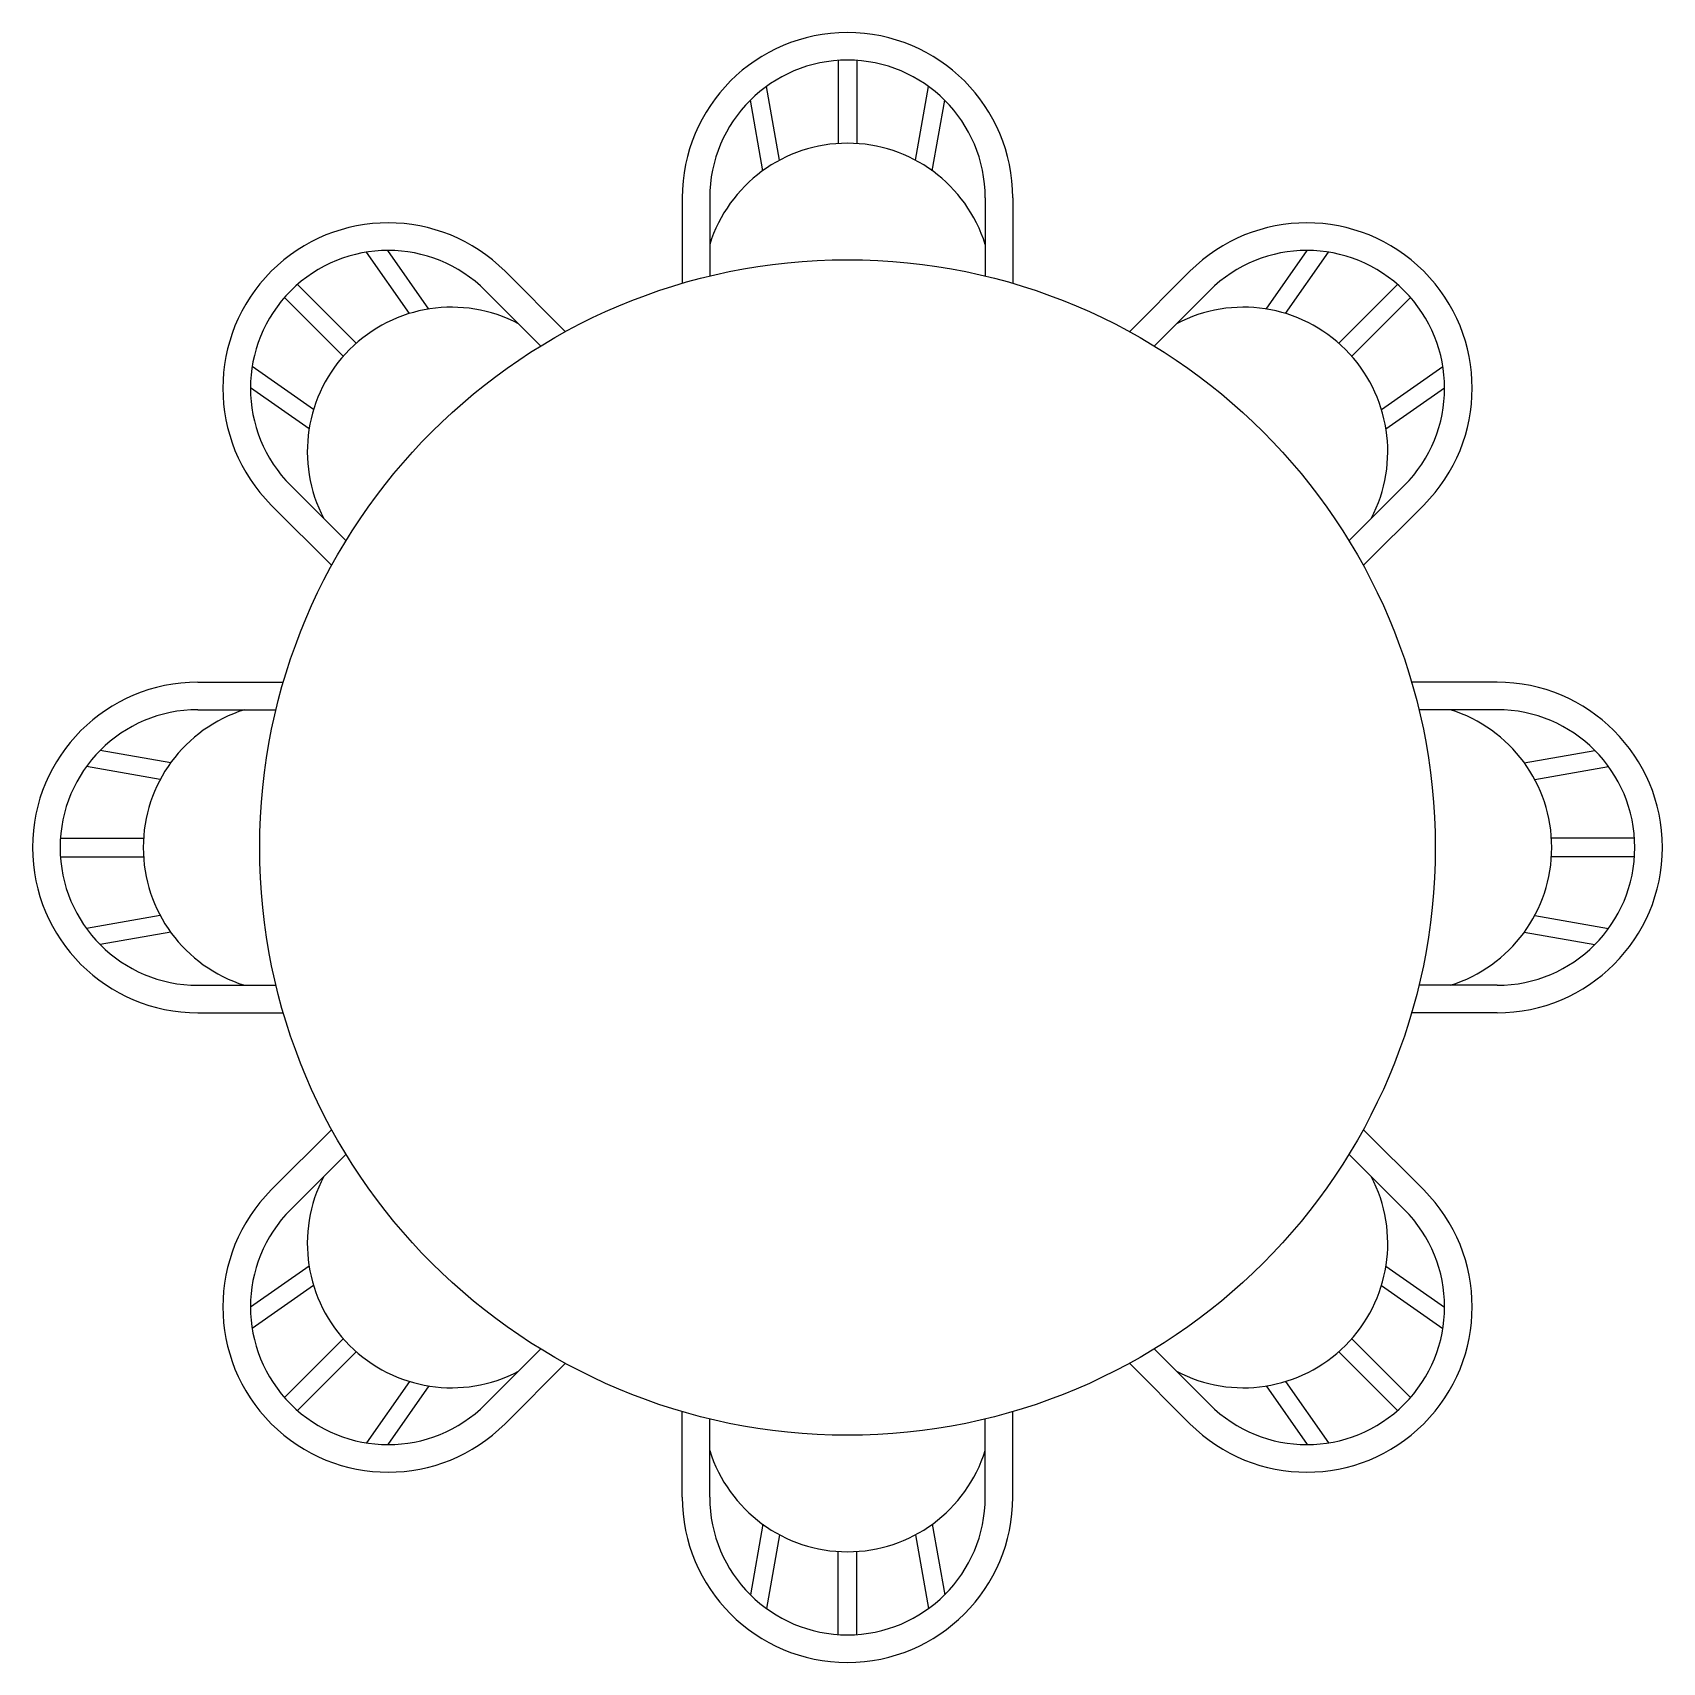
# Model space of a CAD drawing. Header units: millimetres. Extents: x -921.98 to -919.76, y 2583.04 to 2585.25.
import ezdxf

# ---------------------------------------------------------------- set-up
doc = ezdxf.new("R2010")
doc.units = ezdxf.units.MM
doc.header["$LTSCALE"] = 10
doc.layers.add('Móveis_mesas', color=2, linetype='Continuous')

msp = doc.modelspace()

# ---------------------------------------------------------------- linework, layer by layer
at = {"layer": 'Móveis_mesas', "color": 1}
for p, q in [((-920.8823, 2585.2163), (-920.8823, 2585.1032)), ((-920.8823, 2585.2163), (-920.8823, 2585.1032)), ((-920.8573, 2585.2163), (-920.8573, 2585.1032)), ((-920.8573, 2585.2163), (-920.8573, 2585.1032)), ((-920.9622, 2585.0804), (-920.9799, 2585.1809)), ((-920.9622, 2585.0804), (-920.9799, 2585.1809)), ((-920.7773, 2585.0804), (-920.7596, 2585.1809)), ((-920.7773, 2585.0804), (-920.7596, 2585.1809)), ((-920.9851, 2585.0661), (-921.002, 2585.1621)), ((-920.9851, 2585.0661), (-921.002, 2585.1621)), ((-920.7545, 2585.0661), (-920.7375, 2585.1621)), ((-920.7545, 2585.0661), (-920.7375, 2585.1621)), ((-921.0573, 2585.0292), (-921.0573, 2584.9228)), ((-921.0573, 2585.0292), (-921.0573, 2584.9228)), ((-920.6823, 2585.0292), (-920.6823, 2584.9228)), ((-921.4658, 2584.8719), (-921.5243, 2584.9554)), ((-921.4658, 2584.8719), (-921.5243, 2584.9554)), ((-921.4395, 2584.8779), (-921.4954, 2584.9577)), ((-921.4395, 2584.8779), (-921.4954, 2584.9577)), ((-920.3, 2584.8779), (-920.2441, 2584.9577)), ((-920.3, 2584.8779), (-920.2441, 2584.9577)), ((-920.2737, 2584.8719), (-920.2152, 2584.9554)), ((-920.2737, 2584.8719), (-920.2152, 2584.9554)), ((-921.6184, 2584.9114), (-921.5384, 2584.8314)), ((-921.6184, 2584.9114), (-921.5384, 2584.8314)), ((-921.3623, 2584.9028), (-921.2871, 2584.8276)), ((-920.3772, 2584.9028), (-920.4524, 2584.8276)), ((-920.3772, 2584.9028), (-920.4524, 2584.8276)), ((-920.1212, 2584.9114), (-920.2012, 2584.8314)), ((-920.1212, 2584.9114), (-920.2012, 2584.8314)), ((-921.636, 2584.8937), (-921.5561, 2584.8137)), ((-921.636, 2584.8937), (-921.5561, 2584.8137)), ((-920.1035, 2584.8937), (-920.1835, 2584.8137)), ((-920.1035, 2584.8937), (-920.1835, 2584.8137)), ((-921.5965, 2584.7411), (-921.6801, 2584.7996)), ((-921.5965, 2584.7411), (-921.6801, 2584.7996)), ((-920.143, 2584.7411), (-920.0595, 2584.7996)), ((-920.143, 2584.7411), (-920.0595, 2584.7996)), ((-921.6026, 2584.7148), (-921.6824, 2584.7707)), ((-921.6026, 2584.7148), (-921.6824, 2584.7707)), ((-920.137, 2584.7148), (-920.0571, 2584.7707)), ((-920.137, 2584.7148), (-920.0571, 2584.7707)), ((-921.6275, 2584.6376), (-921.5523, 2584.5624)), ((-921.6275, 2584.6376), (-921.5523, 2584.5624)), ((-920.1121, 2584.6376), (-920.1873, 2584.5624)), ((-921.7539, 2584.3326), (-921.6475, 2584.3326)), ((-919.9857, 2584.3326), (-920.0921, 2584.3326)), ((-919.9857, 2584.3326), (-920.0921, 2584.3326)), ((-921.7908, 2584.2604), (-921.8868, 2584.2773)), ((-921.7908, 2584.2604), (-921.8868, 2584.2773)), ((-919.9487, 2584.2604), (-919.8528, 2584.2773)), ((-919.9487, 2584.2604), (-919.8528, 2584.2773)), ((-921.8051, 2584.2375), (-921.9056, 2584.2552)), ((-921.8051, 2584.2375), (-921.9056, 2584.2552)), ((-919.9344, 2584.2375), (-919.834, 2584.2552)), ((-919.9344, 2584.2375), (-919.834, 2584.2552)), ((-921.9409, 2584.1576), (-921.8278, 2584.1576)), ((-921.9409, 2584.1576), (-921.8278, 2584.1576)), ((-919.7986, 2584.1576), (-919.9117, 2584.1576)), ((-919.7986, 2584.1576), (-919.9117, 2584.1576)), ((-921.9409, 2584.1326), (-921.8278, 2584.1326)), ((-921.9409, 2584.1326), (-921.8278, 2584.1326)), ((-919.7986, 2584.1326), (-919.9117, 2584.1326)), ((-919.7986, 2584.1326), (-919.9117, 2584.1326)), ((-921.8051, 2584.0526), (-921.9056, 2584.0349)), ((-921.8051, 2584.0526), (-921.9056, 2584.0349)), ((-919.9344, 2584.0526), (-919.834, 2584.0349)), ((-919.9344, 2584.0526), (-919.834, 2584.0349)), ((-921.7908, 2584.0298), (-921.8868, 2584.0129)), ((-921.7908, 2584.0298), (-921.8868, 2584.0129)), ((-919.9487, 2584.0298), (-919.8528, 2584.0129)), ((-919.9487, 2584.0298), (-919.8528, 2584.0129)), ((-921.7539, 2583.9576), (-921.6475, 2583.9576)), ((-921.7539, 2583.9576), (-921.6475, 2583.9576)), ((-919.9857, 2583.9576), (-920.0921, 2583.9576)), ((-921.6275, 2583.6525), (-921.5523, 2583.7277)), ((-920.1121, 2583.6525), (-920.1873, 2583.7277)), ((-920.1121, 2583.6525), (-920.1873, 2583.7277)), ((-921.6026, 2583.5753), (-921.6824, 2583.5194)), ((-921.6026, 2583.5753), (-921.6824, 2583.5194)), ((-920.137, 2583.5753), (-920.0571, 2583.5194)), ((-920.137, 2583.5753), (-920.0571, 2583.5194)), ((-921.5965, 2583.5491), (-921.6801, 2583.4906)), ((-921.5965, 2583.5491), (-921.6801, 2583.4906)), ((-920.143, 2583.5491), (-920.0595, 2583.4906)), ((-920.143, 2583.5491), (-920.0595, 2583.4906)), ((-921.636, 2583.3965), (-921.5561, 2583.4765)), ((-921.636, 2583.3965), (-921.5561, 2583.4765)), ((-921.6184, 2583.3788), (-921.5384, 2583.4588)), ((-921.6184, 2583.3788), (-921.5384, 2583.4588)), ((-921.3623, 2583.3874), (-921.2871, 2583.4626)), ((-921.3623, 2583.3874), (-921.2871, 2583.4626)), ((-920.3772, 2583.3874), (-920.4524, 2583.4626)), ((-920.1212, 2583.3788), (-920.2012, 2583.4588)), ((-920.1212, 2583.3788), (-920.2012, 2583.4588)), ((-920.1035, 2583.3965), (-920.1835, 2583.4765)), ((-920.1035, 2583.3965), (-920.1835, 2583.4765)), ((-921.4658, 2583.4183), (-921.5243, 2583.3348)), ((-921.4658, 2583.4183), (-921.5243, 2583.3348)), ((-921.4395, 2583.4123), (-921.4954, 2583.3324)), ((-921.4395, 2583.4123), (-921.4954, 2583.3324)), ((-920.3, 2583.4123), (-920.2441, 2583.3324)), ((-920.3, 2583.4123), (-920.2441, 2583.3324)), ((-920.2737, 2583.4183), (-920.2152, 2583.3348)), ((-920.2737, 2583.4183), (-920.2152, 2583.3348)), ((-921.0573, 2583.261), (-921.0573, 2583.3674)), ((-920.6823, 2583.261), (-920.6823, 2583.3674)), ((-920.6823, 2583.261), (-920.6823, 2583.3674)), ((-920.9851, 2583.224), (-921.002, 2583.1281)), ((-920.9851, 2583.224), (-921.002, 2583.1281)), ((-920.7545, 2583.224), (-920.7375, 2583.1281)), ((-920.7545, 2583.224), (-920.7375, 2583.1281)), ((-920.9622, 2583.2097), (-920.9799, 2583.1093)), ((-920.9622, 2583.2097), (-920.9799, 2583.1093)), ((-920.7773, 2583.2097), (-920.7596, 2583.1093)), ((-920.7773, 2583.2097), (-920.7596, 2583.1093)), ((-920.8823, 2583.0739), (-920.8823, 2583.187)), ((-920.8823, 2583.0739), (-920.8823, 2583.187)), ((-920.8573, 2583.0739), (-920.8573, 2583.187)), ((-920.8573, 2583.0739), (-920.8573, 2583.187))]:
    msp.add_line(p, q, dxfattribs=at)
at = {"layer": 'Móveis_mesas'}
for p, q in [((-921.0948, 2585.0292), (-921.0948, 2584.9128)), ((-920.6448, 2585.0292), (-920.6448, 2584.9128)), ((-921.3358, 2584.9293), (-921.2535, 2584.847)), ((-920.4037, 2584.9293), (-920.486, 2584.847)), ((-921.654, 2584.6111), (-921.5717, 2584.5288)), ((-920.0855, 2584.6111), (-920.1678, 2584.5288)), ((-921.7539, 2584.3701), (-921.6375, 2584.3701)), ((-919.9857, 2584.3701), (-920.1021, 2584.3701)), ((-921.7539, 2583.9201), (-921.6375, 2583.9201)), ((-919.9857, 2583.9201), (-920.1021, 2583.9201)), ((-921.654, 2583.679), (-921.5717, 2583.7613)), ((-920.0855, 2583.679), (-920.1678, 2583.7613)), ((-921.3358, 2583.3608), (-921.2535, 2583.4431)), ((-920.4037, 2583.3608), (-920.486, 2583.4431)), ((-921.0948, 2583.261), (-921.0948, 2583.3774)), ((-920.6448, 2583.261), (-920.6448, 2583.3774))]:
    msp.add_line(p, q, dxfattribs=at)
msp.add_circle((-920.8698, 2584.1451), 0.8, dxfattribs=at)
for centre, start, end in [((-920.8698, 2585.0292), 0, 180), ((-920.8698, 2585.0292), 0, 180), ((-921.4949, 2584.7702), 45, 225), ((-921.4949, 2584.7702), 45, 225), ((-920.2446, 2584.7702), 315, 135), ((-920.2446, 2584.7702), 315, 135), ((-921.7539, 2584.1451), 90, 270), ((-921.7539, 2584.1451), 90, 270), ((-919.9857, 2584.1451), 270, 90), ((-919.9857, 2584.1451), 270, 90), ((-921.4949, 2583.5199), 135, 315), ((-921.4949, 2583.5199), 135, 315), ((-920.2446, 2583.5199), 225, 45), ((-920.2446, 2583.5199), 225, 45), ((-920.8698, 2583.261), 180, 0), ((-920.8698, 2583.261), 180, 0)]:
    msp.add_arc(centre, 0.225, start, end, dxfattribs=at)
at = {"layer": 'Móveis_mesas', "color": 1}
for centre, radius, start, end in [((-920.8698, 2585.0292), 0.1875, 0, 180), ((-920.8698, 2585.0292), 0.1875, 0, 180), ((-920.8698, 2584.9072), 0.1964, 17.3128, 162.6872), ((-920.8698, 2584.9072), 0.1964, 17.3128, 162.6872), ((-921.4949, 2584.7702), 0.1875, 45, 225), ((-921.4949, 2584.7702), 0.1875, 45, 225), ((-920.2446, 2584.7702), 0.1875, 315, 135), ((-920.2446, 2584.7702), 0.1875, 315, 135), ((-921.4086, 2584.684), 0.1964, 62.3128, 207.6872), ((-921.4086, 2584.684), 0.1964, 62.3128, 207.6872), ((-920.3309, 2584.684), 0.1964, 332.3128, 117.6872), ((-920.3309, 2584.684), 0.1964, 332.3128, 117.6872), ((-921.7539, 2584.1451), 0.1875, 90, 270), ((-921.7539, 2584.1451), 0.1875, 90, 270), ((-921.6319, 2584.1451), 0.1964, 107.3128, 252.6872), ((-921.6319, 2584.1451), 0.1964, 107.3128, 252.6872), ((-920.1077, 2584.1451), 0.1964, 287.3128, 72.6872), ((-920.1077, 2584.1451), 0.1964, 287.3128, 72.6872), ((-919.9857, 2584.1451), 0.1875, 270, 90), ((-919.9857, 2584.1451), 0.1875, 270, 90), ((-921.4086, 2583.6062), 0.1964, 152.3128, 297.6872), ((-921.4086, 2583.6062), 0.1964, 152.3128, 297.6872), ((-920.3309, 2583.6062), 0.1964, 242.3128, 27.6872), ((-920.3309, 2583.6062), 0.1964, 242.3128, 27.6872), ((-921.4949, 2583.5199), 0.1875, 135, 315), ((-921.4949, 2583.5199), 0.1875, 135, 315), ((-920.2446, 2583.5199), 0.1875, 225, 45), ((-920.2446, 2583.5199), 0.1875, 225, 45), ((-920.8698, 2583.383), 0.1964, 197.3128, 342.6872), ((-920.8698, 2583.383), 0.1964, 197.3128, 342.6872), ((-920.8698, 2583.261), 0.1875, 180, 0), ((-920.8698, 2583.261), 0.1875, 180, 0)]:
    msp.add_arc(centre, radius, start, end, dxfattribs=at)

doc.saveas('drawing.dxf')
